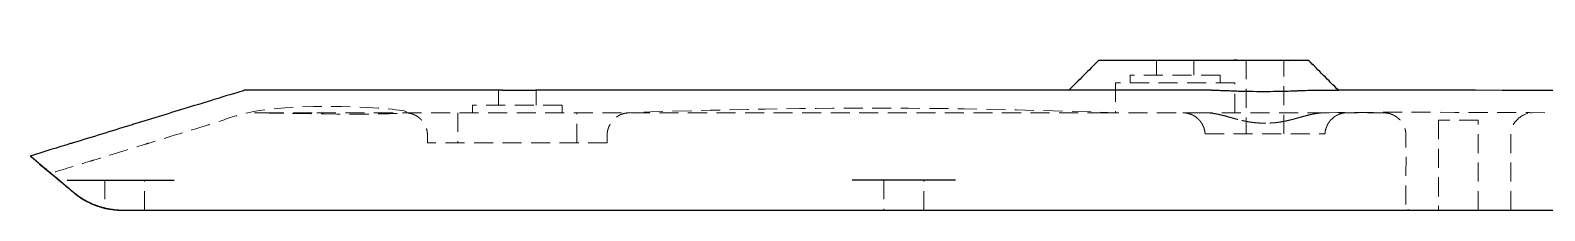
# Model space of a CAD drawing. Header units: millimetres. Extents: x -146 to 23, y 0 to 12.
# Drawn here: x -146.3 to -45.2, y 0 to 12 of the extents above; entities that cross this region are included whole.
import ezdxf

# ---------------------------------------------------------------- set-up
doc = ezdxf.new("R2010")
doc.units = ezdxf.units.MM
doc.linetypes.add('HIDDEN', pattern=[1.905, 1.27, -0.635])

msp = doc.modelspace()

# ---------------------------------------------------------------- linework, layer by layer
at = {"color": 7, "linetype": 'HIDDEN', "lineweight": 18}
for p, q in [((-71.15, 10), (-71.15, 9)), ((-68.65, 9), (-68.65, 10)), ((-65.79, 10), (-64.78, 10)), ((-65.15, 10), (-65.15, 5.1)), ((-63.1, 10), (-62.21, 10)), ((-62.65, 5.1), (-62.65, 10)), ((-65.92, 8.5), (-73.88, 8.5)), ((-73.88, 8.5), (-73.88, 6.5)), ((-66.9, 9), (-72.9, 9)), ((-72.9, 9), (-72.9, 8.5)), ((-66.9, 8.5), (-66.9, 9)), ((-65.92, 6.5), (-65.92, 8.5)), ((-115.05, 8), (-115.05, 7)), ((-112.55, 7), (-112.55, 8)), ((-131.16, 6.5), (-131.23, 6.5)), ((-131.08, 6.5), (-131.16, 6.5)), ((-130.66, 6.5), (-131.08, 6.5)), ((-130.66, 6.5), (-127.42, 6.5)), ((-117.78, 6.5), (-117.78, 4.5)), ((-110.8, 7), (-116.8, 7)), ((-116.8, 7), (-116.8, 6.5)), ((-110.8, 6.5), (-110.8, 7)), ((-109.82, 4.5), (-109.82, 6.5)), ((-59.79, 6.5), (-69.39, 6.5)), ((-67.9, 5.1), (-59.9, 5.1)), ((-67.9, 5.1), (-67.9, 5.1)), ((-49.67, 6), (-52.32, 6)), ((-52.32, 6), (-52.32, 0)), ((-49.67, 0), (-49.67, 6)), ((-107.8, 4.5), (-119.8, 4.5)), ((-146.3, 3.61), (-146.23, 3.55)), ((-146.24, 3.55), (-146.29, 3.6)), ((-146.28, 3.59), (-146.21, 3.53)), ((-145.76, 3.16), (-146.25, 3.56)), ((-146.2, 3.53), (-145.91, 3.28)), ((-146.2, 3.52), (-146.13, 3.46)), ((-146.17, 3.5), (-146.14, 3.47)), ((-146.11, 3.45), (-146.05, 3.4)), ((-146.1, 3.44), (-146.02, 3.38)), ((-145.79, 3.18), (-146.08, 3.42)), ((-145.92, 3.29), (-146.05, 3.4)), ((-145.77, 3.17), (-146.02, 3.37)), ((-145.79, 3.18), (-145.98, 3.34)), ((-145.9, 3.27), (-145.72, 3.12)), ((-145.9, 3.27), (-145.73, 3.13)), ((-145.76, 3.15), (-144.92, 2.45)), ((-145.71, 3.11), (-145.42, 2.87)), ((-145.7, 3.11), (-145.37, 2.83)), ((-145.69, 3.1), (-145.46, 2.91)), ((-145.42, 2.87), (-145.04, 2.55)), ((-145.21, 2.7), (-145.41, 2.86)), ((-145.3, 2.77), (-145.4, 2.85)), ((-145.36, 2.82), (-145.23, 2.71)), ((-145.21, 2.7), (-144.93, 2.46)), ((-144.44, 2.04), (-145.02, 2.53)), ((-144.93, 2.46), (-144.79, 2.34)), ((-144.85, 2.39), (-144.92, 2.45)), ((-144.87, 2.41), (-144.92, 2.45)), ((-144.84, 2.38), (-144.86, 2.4)), ((-144.63, 2.21), (-144.84, 2.38)), ((-144.75, 2.31), (-144.6, 2.18)), ((-144.72, 2.28), (-144.54, 2.13)), ((-144.67, 2.24), (-144.58, 2.17)), ((-144.44, 2.05), (-144.62, 2.2)), ((-144.58, 2.17), (-144.52, 2.12)), ((-144.58, 2.16), (-144.33, 1.95)), ((-144.48, 2.08), (-143.75, 1.47)), ((-144.47, 2.08), (-143.96, 1.65)), ((-144.37, 1.99), (-144.44, 2.04)), ((-144.38, 2), (-144.07, 1.73)), ((-143.93, 1.62), (-144.37, 1.99)), ((-143.84, 1.55), (-144.36, 1.98)), ((-143.72, 1.44), (-144.12, 1.78)), ((-143.92, 1.61), (-143.73, 1.45)), ((-143.9, 1.6), (-143.86, 1.56)), ((-143.74, 1.46), (-143.76, 1.48)), ((-143.72, 1.45), (-143.74, 1.46)), ((-143.64, 1.38), (-143.71, 1.44)), ((-143.58, 1.32), (-143.57, 1.32)), ((-143.5, 1.26), (-143.5, 1.26)), ((-143.44, 1.21), (-143.46, 1.22)), ((-143.37, 1.15), (-143.39, 1.17)), ((-143.39, 1.17), (-143.33, 1.12)), ((-143.36, 1.14), (-143.37, 1.15)), ((-143.23, 1.04), (-143.22, 1.03)), ((-143.22, 1.03), (-143.18, 1)), ((-138.68, 0), (-138.68, 2)), ((-89.33, 2), (-89.33, 0)), ((-86.68, 0), (-86.68, 2)), ((-143.19, 1), (-143.19, 1.01)), ((-142.77, 0.72), (-142.78, 0.73)), ((-142.45, 0.54), (-142.46, 0.55)), ((-142.29, 0.47), (-142.41, 0.52)), ((-142.33, 0.49), (-142.41, 0.52)), ((-142.13, 0.4), (-142.2, 0.43)), ((-141.95, 0.32), (-142.03, 0.36)), ((-141.85, 0.29), (-142, 0.34)), ((-141.69, 0.23), (-141.7, 0.24)), ((-141.33, 0.13), (-141.56, 0.19)), ((-141.08, 0.08), (-141.32, 0.13)), ((-141.32, 0.13), (-141.32, 0.13)), ((-140.96, 0.06), (-141.08, 0.08)), ((-140.97, 0.06), (-140.96, 0.06)), ((-140.81, 0.04), (-140.95, 0.06)), ((-140.8, 0.04), (-140.92, 0.06)), ((-140.66, 0.02), (-140.8, 0.04)), ((-140.69, 0.03), (-140.79, 0.04)), ((-140.36, 0), (-140.5, 0.01)), ((-140.23, 0), (-140.39, 0)), ((-140.29, 0), (-140.35, 0)), ((-140.35, 0), (-140.21, 0)), ((-140.2, 0), (-140.24, 0)), ((-140.18, 0), (-140.2, 0)), ((-136.62, 0), (-136.62, 0)), ((-92.07, 0), (-92.03, 0)), ((-92.02, 0), (-91.99, 0)), ((-91.87, 0), (-91.9, 0)), ((-91.84, 0), (-91.82, 0)), ((-91.82, 0), (-88.59, 0)), ((-88, 0), (-88.14, 0)), ((-87.38, 0), (-87.63, 0)), ((-87.26, 0), (-87.34, 0)), ((-83.99, 0), (-87.19, 0)), ((-52.53, 0), (-52.53, 0)), ((-52.47, 0), (-52.47, 0)), ((-51.85, 0), (-51.85, 0)), ((-137.76, 0), (-137.94, 0)), ((-53.55, 0), (-53.4, 0)), ((-52.29, 0), (-52.22, 0)), ((-51.76, 0), (-51.74, 0))]:
    msp.add_line(p, q, dxfattribs=at)
at = {"color": 7, "linetype": 'Continuous', "lineweight": 25}
for p, q in [((-65.78, 10), (-65.98, 10)), ((-65.78, 10), (-61, 10)), ((-114.76, 8), (-132, 8)), ((-114.76, 8), (-112.59, 8)), ((-67.48, 8), (-112.59, 8)), ((-145.7, 3.1), (-144.76, 2.32)), ((-143.85, 2), (-136.71, 2)), ((-143.26, 1.06), (-143.22, 1.03)), ((-143.23, 1.04), (-143.23, 1.04)), ((-84.55, 2), (-91.45, 2)), ((-143.06, 0.92), (-143.01, 0.87)), ((-142.88, 0.79), (-142.81, 0.75)), ((-142.84, 0.77), (-142.86, 0.78)), ((-142.75, 0.71), (-142.75, 0.71)), ((-142.65, 0.65), (-142.61, 0.63)), ((-142.42, 0.53), (-142.41, 0.53)), ((-142.18, 0.42), (-142.1, 0.38)), ((-142.03, 0.36), (-142, 0.35)), ((-141.91, 0.31), (-142, 0.35)), ((-141.81, 0.27), (-141.77, 0.26)), ((-141.63, 0.22), (-141.63, 0.21)), ((-141.51, 0.18), (-141.5, 0.18)), ((-141.49, 0.18), (-141.43, 0.16)), ((-141.38, 0.15), (-141.49, 0.17)), ((-141.07, 0.08), (-141.08, 0.08)), ((-141.08, 0.08), (-141.08, 0.08)), ((-140.68, 0.03), (-140.66, 0.02)), ((-140.66, 0.02), (-140.65, 0.02)), ((-140.66, 0.02), (-140.66, 0.02)), ((-49.25, 0), (-49.25, 0)), ((-47.62, 0), (-47.62, 0)), ((-54.5, 0), (-54.5, 0)), ((-54.29, 0), (-54.38, 0)), ((-47.5, 0), (-47.51, 0))]:
    msp.add_line(p, q, dxfattribs=at)
at = {"color": 7, "linetype": 'Continuous', "lineweight": 25, "flags": 128}
for points in [[(-75, 10), (-74.98, 10), (-74.92, 10), (-74.81, 10), (-74.67, 10), (-74.49, 10), (-74.26, 10), (-74, 10), (-73.71, 10), (-73.39, 10), (-66.19, 10), (-66.09, 10), (-65.98, 10), (-65.98, 10), (-65.78, 10)], [(-62.22, 10), (-62.15, 10), (-62.22, 9.99), (-62.23, 9.99), (-62.33, 9.99), (-62.22, 10)], [(-67.48, 8), (-67.31, 8), (-67.24, 8), (-67.13, 8), (-67.12, 8), (-66.95, 8), (-66.86, 7.99), (-66.58, 7.99), (-66.38, 7.98), (-66.35, 7.98), (-66.29, 7.98), (-66.18, 7.97), (-65.99, 7.96), (-65.77, 7.96), (-65.67, 7.95), (-65.35, 7.94), (-65.34, 7.94), (-65.02, 7.93), (-64.9, 7.93), (-64.69, 7.93), (-64.45, 7.92), (-64.36, 7.92), (-64.02, 7.92), (-64, 7.92), (-63.68, 7.92), (-63.55, 7.92), (-63.34, 7.93), (-63.11, 7.93), (-63.01, 7.93), (-62.68, 7.94), (-62.67, 7.94), (-62.36, 7.95), (-62.23, 7.96), (-62.05, 7.96), (-61.82, 7.97), (-61.75, 7.97), (-61.65, 7.98), (-61.62, 7.98), (-61.47, 7.98), (-61.43, 7.99), (-61.19, 7.99), (-61.05, 8), (-60.94, 8), (-60.87, 8), (-60.76, 8), (-60.69, 8), (-60.54, 8), (-60.24, 8), (-59.98, 8), (-59.74, 8), (-59.53, 8), (-59.36, 8), (-59.22, 8), (-59.11, 8), (-59.04, 8), (-59, 8), (-59, 8)], [(-146.3, 3.61), (-146.3, 3.61), (-146.3, 3.61), (-146.29, 3.6), (-146.28, 3.59), (-146.26, 3.57), (-146.25, 3.57), (-146.24, 3.56), (-146.2, 3.52), (-146.2, 3.52), (-146.14, 3.48), (-146.12, 3.46), (-146.08, 3.42), (-146.05, 3.4), (-146.02, 3.38), (-145.97, 3.33), (-145.97, 3.33), (-145.9, 3.27), (-145.88, 3.26), (-145.83, 3.22), (-145.78, 3.17), (-145.76, 3.16), (-145.71, 3.12), (-145.68, 3.09), (-145.6, 3.02), (-145.6, 3.02), (-145.51, 2.95), (-145.47, 2.91), (-145.42, 2.87), (-145.42, 2.87), (-145.39, 2.84), (-145.37, 2.82), (-145.35, 2.81), (-145.31, 2.77), (-145.29, 2.76), (-145.27, 2.75), (-145.22, 2.7), (-145.17, 2.66), (-145.14, 2.63), (-145.05, 2.56), (-145.04, 2.55), (-144.94, 2.46), (-144.92, 2.45), (-144.82, 2.37), (-144.76, 2.32), (-144.7, 2.26), (-144.59, 2.17), (-144.56, 2.15), (-144.5, 2.09), (-144.44, 2.05), (-144.4, 2.01), (-144.3, 1.93), (-144.28, 1.92), (-144.19, 1.84), (-144.12, 1.78), (-144.09, 1.75), (-143.98, 1.66), (-143.95, 1.64), (-143.86, 1.56), (-143.77, 1.49), (-143.74, 1.46), (-143.59, 1.33), (-143.5, 1.26), (-143.39, 1.17), (-143.36, 1.14), (-143.24, 1.04), (-143.19, 1.01), (-143.09, 0.93), (-143.01, 0.88), (-142.96, 0.84), (-142.94, 0.83), (-142.77, 0.72), (-142.76, 0.72), (-142.63, 0.64), (-142.61, 0.63), (-142.57, 0.61), (-142.42, 0.53), (-142.36, 0.5), (-142.23, 0.44), (-142.15, 0.4), (-142.07, 0.37), (-141.93, 0.31), (-141.79, 0.27), (-141.71, 0.24), (-141.69, 0.23), (-141.46, 0.17), (-141.33, 0.14), (-141.28, 0.12), (-141.21, 0.11), (-140.96, 0.06), (-140.95, 0.06), (-140.82, 0.04), (-140.7, 0.03), (-140.66, 0.02), (-140.57, 0.02), (-140.44, 0.01), (-140.18, 0), (-139.82, 0), (-139.23, 0), (-139.2, 0), (-137.69, 0), (-137.52, 0), (-136.2, 0), (-135.94, 0), (-135.77, 0), (-134.75, 0), (-133.94, 0), (-133.32, 0), (-132, 0), (-52.5, 0), (0, 0)], [(-143.44, 1.21), (-143.42, 1.19), (-143.4, 1.17), (-143.39, 1.17)], [(-143.33, 1.12), (-143.33, 1.11), (-143.3, 1.09)], [(-143.26, 1.06), (-143.25, 1.06), (-143.23, 1.04)], [(-143.22, 1.03), (-143.23, 1.03), (-143.23, 1.04)], [(-143.18, 1), (-143.17, 0.99), (-143.15, 0.98)], [(-143.05, 0.9), (-143.05, 0.9), (-143.05, 0.91)], [(-143.01, 0.87), (-143, 0.87), (-143, 0.87)], [(-142.93, 0.83), (-142.9, 0.81), (-142.88, 0.79)], [(-142.46, 0.55), (-142.46, 0.55), (-142.47, 0.55)], [(-142.41, 0.52), (-142.42, 0.53), (-142.45, 0.54)], [(-142.27, 0.46), (-142.28, 0.46), (-142.29, 0.47)], [(-142.27, 0.46), (-142.26, 0.45), (-142.18, 0.42)], [(-142.08, 0.37), (-142.1, 0.38), (-142.13, 0.4)], [(-141.81, 0.27), (-141.82, 0.28), (-141.85, 0.29)], [(-141.52, 0.18), (-141.64, 0.22), (-141.69, 0.23)], [(-141.56, 0.19), (-141.58, 0.2), (-141.63, 0.21)], [(-141.43, 0.16), (-141.37, 0.14), (-141.33, 0.13)], [(-140.95, 0.06), (-140.95, 0.06), (-140.96, 0.06)], [(-140.92, 0.06), (-140.93, 0.06), (-140.93, 0.06)], [(-140.79, 0.04), (-140.8, 0.04), (-140.81, 0.04)], [(-140.21, 0), (-140.2, 0), (-140.18, 0)]]:
    msp.add_lwpolyline(points, dxfattribs=at)
at = {"color": 7, "linetype": 'HIDDEN', "lineweight": 18, "flags": 128}
for points in [[(-65.79, 10), (-65.98, 10), (-65.98, 10)], [(-65.78, 10), (-65.67, 9.99), (-65.77, 9.99), (-65.78, 9.99), (-65.85, 10), (-65.78, 10)], [(-62.21, 10), (-62.02, 10), (-62.02, 10)], [(-69.27, 6.49), (-69.19, 6.48), (-69.14, 6.48), (-69.14, 6.48)], [(-59.01, 6.37), (-58.92, 6.41), (-58.9, 6.42), (-58.8, 6.45), (-58.78, 6.45), (-58.67, 6.48), (-58.66, 6.48), (-58.55, 6.49), (-58.53, 6.49), (-58.41, 6.5), (-58.41, 6.5), (-58.41, 6.5)], [(-47.5, 0), (-47.5, 2.97), (-47.5, 5), (-47.5, 5), (-47.49, 5.13), (-47.48, 5.25), (-47.48, 5.26), (-47.47, 5.28), (-47.45, 5.39), (-47.41, 5.51), (-47.37, 5.61), (-47.36, 5.63), (-47.3, 5.75), (-47.23, 5.86), (-47.23, 5.86), (-47.15, 5.96), (-47.08, 6.03), (-47.06, 6.06), (-46.96, 6.15), (-46.9, 6.19), (-46.86, 6.23), (-46.75, 6.3), (-46.7, 6.32), (-46.63, 6.36), (-46.53, 6.4), (-46.51, 6.41), (-46.39, 6.45), (-46.26, 6.48), (-46.13, 6.49), (-46.13, 6.49), (-46.05, 6.5), (-46, 6.5), (-46, 6.5), (-46, 6.5)], [(-146.29, 3.6), (-146.3, 3.6), (-146.3, 3.61)], [(-146.28, 3.59), (-146.28, 3.59), (-146.29, 3.6)], [(-144.92, 2.45), (-144.84, 2.38), (-144.9, 2.43), (-144.9, 2.43)], [(-144.35, 1.98), (-144.35, 1.98), (-144.35, 1.97)], [(-143.68, 1.41), (-143.72, 1.44), (-143.72, 1.44)], [(-143.42, 1.19), (-143.5, 1.26), (-143.61, 1.35), (-143.62, 1.36)], [(-143.5, 1.26), (-143.53, 1.28), (-143.56, 1.31), (-143.56, 1.31)], [(-143.23, 1.04), (-143.24, 1.04), (-143.39, 1.17)], [(-143.3, 1.09), (-143.27, 1.07), (-143.26, 1.06)], [(-142.82, 0.75), (-142.85, 0.77), (-142.86, 0.78), (-142.87, 0.79), (-142.94, 0.84), (-142.95, 0.84), (-142.94, 0.83), (-142.97, 0.86), (-143, 0.87), (-143, 0.87), (-143.02, 0.88), (-143.08, 0.93), (-143.09, 0.93), (-143.12, 0.96), (-143.16, 0.98), (-143.23, 1.04), (-143.23, 1.04), (-143.23, 1.04)], [(-143.05, 0.91), (-143.09, 0.93), (-143.22, 1.03)], [(-137.17, 2), (-137.1, 2.01), (-137.18, 2)], [(-143.15, 0.98), (-143.12, 0.96), (-143.1, 0.94)], [(-142.86, 0.78), (-142.94, 0.83), (-143.05, 0.9)], [(-143, 0.87), (-142.98, 0.86), (-142.97, 0.85), (-142.93, 0.83)], [(-142.77, 0.73), (-142.76, 0.72), (-142.75, 0.71)], [(-142.08, 0.37), (-142.09, 0.38), (-142.16, 0.41), (-142.17, 0.42), (-142.17, 0.42), (-142.23, 0.44), (-142.24, 0.44), (-142.25, 0.45), (-142.39, 0.52), (-142.42, 0.53), (-142.44, 0.54), (-142.46, 0.55), (-142.53, 0.59), (-142.54, 0.59), (-142.51, 0.58), (-142.52, 0.59), (-142.65, 0.65), (-142.65, 0.65)], [(-142.53, 0.59), (-142.6, 0.63), (-142.61, 0.63)], [(-142.43, 0.54), (-142.42, 0.53), (-142.42, 0.53)], [(-142.41, 0.53), (-142.27, 0.46), (-142.27, 0.46)], [(-142.08, 0.37), (-142.23, 0.44), (-142.27, 0.46)], [(-142, 0.35), (-142.07, 0.37), (-142.08, 0.37)], [(-141.63, 0.21), (-141.71, 0.24), (-141.8, 0.27), (-141.81, 0.27)], [(-141.71, 0.24), (-141.64, 0.22), (-141.51, 0.18)], [(-141.49, 0.17), (-141.5, 0.18), (-141.52, 0.18)], [(-141.08, 0.08), (-141.28, 0.12), (-141.31, 0.13)], [(-140.93, 0.06), (-140.95, 0.06), (-141.07, 0.08)], [(-140.66, 0.02), (-140.7, 0.03), (-140.76, 0.04), (-140.93, 0.06), (-140.93, 0.06), (-140.93, 0.06)], [(-140.39, 0), (-140.57, 0.02), (-140.66, 0.02), (-140.66, 0.02)], [(-140.57, 0.02), (-140.5, 0.01), (-140.36, 0)], [(-140.18, 0), (-140.23, 0), (-140.29, 0)]]:
    msp.add_lwpolyline(points, dxfattribs=at)
at = {"color": 7, "linetype": 'HIDDEN', "lineweight": 18}
for centre, radius, start, end in [((-67.5, -20.13), 28.13, 87.7143, 89.6158), ((-64, 51.48), 43.56, 267.8167, 272.1833), ((-60.43, -23.95), 31.95, 90.4728, 92.3488), ((-58.4, 5), 1.5, 90.0795, 176.1303), ((-99.2, 64.89), 77.56, 235.6023, 235.6489), ((-139.69, 5.84), 5.97, 238.1808, 242.3346), ((-139.95, 5.4), 5.47, 239.1773, 242.5927), ((-140.13, 5.16), 5.17, 253.1173, 256.6853)]:
    msp.add_arc(centre, radius, start, end, dxfattribs=at)
at = {"color": 7, "linetype": 'Continuous', "lineweight": 25}
for centre, radius, start, end in [((-140.77, 4.25), 4.04, 230.2751, 233.2203), ((-140.69, 4.29), 4.12, 232.8197, 235.6667), ((-142.36, 1.94), 1.24, 233.4327, 235.5517), ((-139.79, 5.62), 5.73, 236.4626, 238.5725), ((-141.73, 2.44), 2.01, 237.5538, 238.7635), ((-141.2, 3.27), 2.99, 238.3524, 241.885), ((-141.39, 2.64), 2.34, 241.1257, 244.3981), ((-141.73, 2.02), 1.64, 243.2475, 244.5662), ((-141.17, 2.86), 2.64, 243.8983, 247.0103), ((-141.68, 1.27), 0.984, 246.1128, 251.062), ((-140.77, 3.26), 3.16, 248.9168, 253.0486), ((-140.97, 1.68), 1.59, 255.0491, 257.4393), ((-140.21, 4.86), 4.85, 256.7512, 258.108), ((-140.25, 4.64), 4.63, 258.0113, 261.098), ((-140.25, 4.43), 4.42, 260.8673, 264.1391), ((-140.21, 4.67), 4.67, 263.8951, 267.0607), ((-140.26, 3.83), 3.83, 265.4499, 266.3596), ((-140.18, 4.9), 4.9, 266.9532, 270.0201)]:
    msp.add_arc(centre, radius, start, end, dxfattribs=at)
for points, knots in [([(-14.25, 12), (-15.84, 12), (-17.54, 12), (-17.5, 12), (-17.58, 12), (-17.6, 11.99), (-17.66, 11.99), (-17.7, 11.98), (-17.75, 11.97), (-17.79, 11.95), (-17.84, 11.94), (-17.87, 11.92), (-17.92, 11.91), (-17.95, 11.89), (-17.99, 11.87), (-18.03, 11.84), (-18.07, 11.82), (-18.1, 11.79), (-18.14, 11.77), (-18.17, 11.74), (-18.2, 11.71), (-18.23, 11.68), (-18.26, 11.64), (-18.29, 11.61), (-18.32, 11.58), (-18.34, 11.54), (-18.36, 11.5), (-18.38, 11.46), (-18.4, 11.42), (-18.42, 11.38), (-18.44, 11.34), (-18.45, 11.3), (-18.46, 11.26), (-18.47, 11.22), (-18.48, 11.17), (-18.49, 11.13), (-18.49, 11.07), (-18.49, 11.03), (-18.52, 10.35), (-18.51, 9.69), (-18.5, 8.99), (-18.5, 8.94), (-18.5, 8.88), (-18.51, 8.83), (-18.53, 8.77), (-18.54, 8.72), (-18.56, 8.66), (-18.59, 8.58), (-18.63, 8.5), (-18.67, 8.43), (-18.71, 8.39), (-18.75, 8.34), (-18.79, 8.29), (-18.86, 8.23), (-18.93, 8.18), (-18.98, 8.14), (-19.03, 8.12), (-19.08, 8.09), (-19.15, 8.06), (-19.2, 8.05), (-19.26, 8.03), (-19.31, 8.02), (-19.37, 8.01), (-19.42, 8), (-19.5, 8), (-19.68, 7.98), (-39.34, 7.99), (-59, 8)], [0, 0, 0, 0, 0.0650497, 0.0697229, 0.0745875, 0.077232, 0.0800608, 0.0817481, 0.0836048, 0.0849212, 0.0863891, 0.0875238, 0.0887922, 0.0898264, 0.0909777, 0.0919518, 0.0930279, 0.0939643, 0.0949891, 0.0959009, 0.0968892, 0.0977846, 0.0987458, 0.0996302, 0.1005707, 0.1014479, 0.1023721, 0.1032447, 0.1041562, 0.1050261, 0.1059272, 0.106796, 0.1076887, 0.1085578, 0.1094437, 0.110314, 0.1111944, 0.1129075, 0.1130018, 0.1518873, 0.1530866, 0.1548526, 0.1548531, 0.1566016, 0.1580393, 0.15835, 0.1600985, 0.1618469, 0.1635953, 0.1653438, 0.1665712, 0.1670923, 0.1688407, 0.1705891, 0.1723376, 0.174086, 0.1744141, 0.1758345, 0.1775829, 0.1787162, 0.1793314, 0.1810798, 0.1818649, 0.1828283, 0.1845767, 0.184577, 1, 1, 1, 1]), ([(-75, 10), (-75, 10), (-75.66, 9.33), (-76.33, 8.67), (-77, 8)], [0, 0, 0, 0, 0.000007, 1, 1, 1, 1]), ([(-59, 8), (-59.33, 8.33), (-60, 9), (-60.66, 9.66), (-61, 10)], [0, 0, 0, 0, 0.497489, 1, 1, 1, 1]), ([(-132, 8), (-132.05, 7.98), (-132.43, 7.87), (-134.09, 7.36), (-136.31, 6.68), (-138.28, 6.07), (-140.77, 5.31), (-142.23, 4.86), (-143.51, 4.47), (-143.57, 4.45), (-144.43, 4.19), (-145.38, 3.9), (-146.3, 3.61)], [0, 0, 0, 0, 0.020147, 0.150011, 0.270587, 0.516211, 0.539197, 0.801437, 0.807369, 0.810229, 0.813269, 1, 1, 1, 1]), ([(-141.52, 0.18), (-141.51, 0.18), (-141.5, 0.18), (-141.49, 0.18), (-141.49, 0.17)], [0, 0, 0, 0, 0.492392, 1, 1, 1, 1]), ([(-140.93, 0.06), (-140.93, 0.06), (-140.92, 0.06), (-140.92, 0.05), (-140.92, 0.05)], [0, 0, 0, 0, 0.212964, 1, 1, 1, 1])]:
    msp.add_open_spline(points, degree=3, knots=knots, dxfattribs=at)
at = {"color": 7, "linetype": 'HIDDEN', "lineweight": 18}
for points, knots in [([(-131.35, 6.5), (-130.85, 6.5), (-129.92, 6.5), (-133.27, 6.52), (-112.81, 6.12), (-129.72, 7.48), (-133.62, 5.92), (-135.85, 5.26), (-137.39, 4.78), (-139.67, 4.08), (-140.94, 3.69), (-142.11, 3.33), (-142.19, 3.3), (-143.13, 3.02), (-144.05, 2.73), (-144.93, 2.46)], [0, 0, 0, 0, 0.061701, 0.115516, 0.368813, 0.641333, 0.702831, 0.732659, 0.821228, 0.828033, 0.921763, 0.923319, 0.924216, 0.928193, 1, 1, 1, 1]), ([(-131.23, 6.5), (-131.27, 6.5), (-131.32, 6.5), (-131.24, 6.5), (-131.23, 6.5)], [0, 0, 0, 0, 0.8768976, 1, 1, 1, 1]), ([(-74.47, 6.5), (-91.85, 6.5), (-109.28, 6.5), (-126.83, 6.5), (-126.98, 6.5), (-127.12, 6.5), (-127.24, 6.5), (-127.35, 6.5), (-127.44, 6.5), (-127.51, 6.5), (-127.57, 6.5), (-127.61, 6.5), (-127.63, 6.5), (-127.63, 6.5), (-127.63, 6.5)], [0, 0, 0, 0, 0.974875, 0.978083, 0.980917, 0.98342, 0.985638, 0.987627, 0.98946, 0.991229, 0.993048, 0.995039, 0.997319, 1, 1, 1, 1]), ([(-121.3, 6.5), (-121.28, 6.5), (-121.24, 6.5), (-121.15, 6.49), (-121.06, 6.48), (-120.98, 6.46), (-120.93, 6.45), (-120.89, 6.44), (-120.82, 6.42), (-120.74, 6.39), (-120.66, 6.36), (-120.59, 6.32), (-120.51, 6.28), (-120.45, 6.24), (-120.38, 6.19), (-120.31, 6.13), (-120.25, 6.07), (-120.19, 6.01), (-120.13, 5.95), (-120.07, 5.87), (-120.03, 5.79), (-119.99, 5.73), (-119.97, 5.69), (-119.93, 5.61), (-119.89, 5.51), (-119.85, 5.41), (-119.84, 5.33), (-119.82, 5.27), (-119.82, 5.21), (-119.8, 5.13), (-119.8, 5.05), (-119.79, 4.84), (-119.8, 4.67), (-119.8, 4.5)], [0, 0, 0, 0, 0.020557, 0.045825, 0.091655, 0.110397, 0.13748, 0.137483, 0.183309, 0.188372, 0.229138, 0.27171, 0.274968, 0.320791, 0.349548, 0.366621, 0.412448, 0.439966, 0.458274, 0.504101, 0.540358, 0.549931, 0.579839, 0.595758, 0.641586, 0.687413, 0.707907, 0.733241, 0.744794, 0.779067, 0.81441, 0.824896, 1, 1, 1, 1]), ([(-107.8, 4.5), (-107.8, 4.67), (-107.8, 4.88), (-107.8, 5.1), (-107.79, 5.19), (-107.78, 5.28), (-107.76, 5.37), (-107.73, 5.45), (-107.7, 5.54), (-107.67, 5.62), (-107.63, 5.69), (-107.59, 5.77), (-107.53, 5.86), (-107.48, 5.93), (-107.42, 6), (-107.38, 6.05), (-107.31, 6.11), (-107.25, 6.17), (-107.19, 6.21), (-107.12, 6.25), (-107.05, 6.3), (-106.95, 6.36), (-106.86, 6.39), (-106.79, 6.42), (-106.71, 6.44), (-106.67, 6.45), (-106.62, 6.46), (-106.54, 6.48), (-106.44, 6.49), (-106.42, 6.5), (-91.27, 7.03), (-82.56, 6.77), (-73.88, 6.5)], [0, 0, 0, 0, 0.014174, 0.017884, 0.019351, 0.021593, 0.025303, 0.027541, 0.029012, 0.032722, 0.034765, 0.036432, 0.040141, 0.043662, 0.043851, 0.047561, 0.049696, 0.05127, 0.05498, 0.055228, 0.058689, 0.062399, 0.065064, 0.066109, 0.069818, 0.069819, 0.072011, 0.073528, 0.077238, 0.077238, 0.080948, 1, 1, 1, 1]), ([(-45.23, 6.5), (-50.65, 6.53), (-56.1, 6.55), (-59.85, 6.5), (-59.9, 6.5), (-59.97, 6.49), (-60.04, 6.5), (-60.07, 6.49), (-60.1, 6.49), (-60.14, 6.49), (-60.19, 6.49), (-60.27, 6.48), (-60.35, 6.47), (-60.49, 6.45), (-60.57, 6.44), (-60.7, 6.41), (-60.8, 6.39), (-60.92, 6.36), (-61.05, 6.33), (-61.15, 6.3), (-61.24, 6.28), (-61.32, 6.26), (-61.42, 6.23), (-61.54, 6.2), (-61.64, 6.17), (-61.75, 6.14), (-61.85, 6.11), (-61.95, 6.09), (-62.03, 6.06), (-62.13, 6.04), (-62.24, 6.01), (-62.36, 5.99), (-62.44, 5.96), (-62.52, 5.95), (-62.6, 5.93), (-62.7, 5.91), (-62.79, 5.89), (-62.9, 5.88), (-63.02, 5.86), (-63.13, 5.85), (-63.26, 5.83), (-63.34, 5.83), (-63.41, 5.82), (-63.49, 5.82), (-63.57, 5.81), (-63.71, 5.8), (-63.79, 5.8), (-63.93, 5.8), (-64, 5.8), (-64.08, 5.8), (-64.11, 5.8), (-64.2, 5.81), (-64.27, 5.81), (-64.35, 5.82), (-64.41, 5.82), (-64.48, 5.83), (-64.58, 5.84), (-64.65, 5.84), (-64.76, 5.86), (-64.84, 5.87), (-64.93, 5.88), (-65.02, 5.9), (-65.1, 5.91), (-65.2, 5.93), (-65.26, 5.95), (-65.31, 5.96), (-65.36, 5.97), (-65.43, 5.98), (-65.52, 6), (-65.6, 6.02), (-65.68, 6.04), (-65.76, 6.06), (-65.82, 6.08), (-65.87, 6.09), (-65.92, 6.11), (-65.98, 6.12), (-66.07, 6.15), (-66.15, 6.16), (-66.21, 6.19), (-66.26, 6.2), (-66.3, 6.21), (-66.36, 6.22), (-66.44, 6.25), (-66.51, 6.27), (-66.57, 6.29), (-66.62, 6.3), (-66.67, 6.31), (-66.73, 6.32), (-66.81, 6.35), (-66.86, 6.36), (-66.9, 6.37), (-66.94, 6.37), (-67, 6.39), (-67.06, 6.4), (-67.12, 6.42), (-67.16, 6.42), (-67.21, 6.43), (-67.27, 6.44), (-67.34, 6.45), (-67.37, 6.46), (-67.41, 6.46), (-67.47, 6.46), (-67.54, 6.48), (-67.58, 6.48), (-67.61, 6.49), (-67.68, 6.48), (-67.73, 6.5), (-67.78, 6.5), (-67.81, 6.5), (-68, 6.5), (-68.23, 6.5), (-68.78, 6.5), (-70.84, 6.5), (-72.83, 6.5), (-74.47, 6.5)], [0, 0, 0, 0, 0.483314, 0.486424, 0.487826, 0.49121, 0.494369, 0.494941, 0.49595, 0.497795, 0.499632, 0.500891, 0.508192, 0.509258, 0.516554, 0.518009, 0.524692, 0.527915, 0.532623, 0.539211, 0.540363, 0.542446, 0.548658, 0.55247, 0.556433, 0.560301, 0.563935, 0.568098, 0.571209, 0.573227, 0.578302, 0.584215, 0.585267, 0.587443, 0.592155, 0.593616, 0.597771, 0.601709, 0.60487, 0.610704, 0.611933, 0.618581, 0.618995, 0.619061, 0.626075, 0.626831, 0.633179, 0.634184, 0.640302, 0.640577, 0.642477, 0.643194, 0.649294, 0.649512, 0.65127, 0.655501, 0.656049, 0.661244, 0.662759, 0.666813, 0.669451, 0.672252, 0.676158, 0.677594, 0.682649, 0.682859, 0.682922, 0.688011, 0.689789, 0.693089, 0.696618, 0.698094, 0.701966, 0.703005, 0.703422, 0.707849, 0.710348, 0.712686, 0.71743, 0.717499, 0.717635, 0.722245, 0.724698, 0.726976, 0.730818, 0.73166, 0.732181, 0.736334, 0.7399, 0.740787, 0.742242, 0.744575, 0.746049, 0.748677, 0.752047, 0.752942, 0.753663, 0.757093, 0.760846, 0.761166, 0.761467, 0.765151, 0.768678, 0.769052, 0.769476, 0.773086, 0.776561, 0.777036, 0.777656, 0.782122, 0.794758, 0.801104, 0.836617, 1, 1, 1, 1]), ([(-69.39, 6.5), (-69.39, 6.5), (-69.4, 6.5), (-69.26, 6.5), (-69.26, 6.49), (-69.15, 6.48), (-69.12, 6.47), (-69.04, 6.46), (-68.99, 6.44), (-68.92, 6.42), (-68.86, 6.4), (-68.8, 6.38), (-68.75, 6.35), (-68.69, 6.33), (-68.63, 6.29), (-68.58, 6.26), (-68.53, 6.22), (-68.48, 6.19), (-68.43, 6.14), (-68.39, 6.11), (-68.34, 6.06), (-68.3, 6.03), (-68.25, 5.97), (-68.21, 5.93), (-68.17, 5.87), (-68.14, 5.83), (-68.11, 5.76), (-68.08, 5.72), (-68.05, 5.65), (-68.02, 5.61), (-68, 5.54), (-67.98, 5.49), (-67.96, 5.42), (-67.94, 5.37), (-67.93, 5.3), (-67.91, 5.25), (-67.91, 5.17), (-67.9, 5.13), (-67.9, 5.1)], [0, 0, 0, 0, 0.026173, 0.083077, 0.101756, 0.151041, 0.164748, 0.210173, 0.222162, 0.266002, 0.277291, 0.320281, 0.331265, 0.373724, 0.384576, 0.42667, 0.43747, 0.4793, 0.490098, 0.53172, 0.542534, 0.583991, 0.594836, 0.636159, 0.647042, 0.688249, 0.699173, 0.740281, 0.751256, 0.792273, 0.803301, 0.844232, 0.85531, 0.896169, 0.907304, 0.94809, 0.95931, 1, 1, 1, 1]), ([(-69.39, 6.5), (-69.38, 6.5), (-69.35, 6.5), (-69.25, 6.49), (-69.27, 6.49), (-69.27, 6.49)], [0, 0, 0, 0, 0.499445, 0.999947, 1, 1, 1, 1]), ([(-69.14, 6.48), (-69.11, 6.47), (-69.06, 6.46), (-69.02, 6.45), (-68.94, 6.43), (-68.89, 6.41), (-68.83, 6.39), (-68.79, 6.37), (-68.79, 6.37)], [0, 0, 0, 0, 0.232237, 0.352393, 0.58316, 0.681198, 0.912511, 1, 1, 1, 1]), ([(-68.7, 6.33), (-68.69, 6.32), (-68.66, 6.31), (-68.61, 6.28), (-68.55, 6.24), (-68.5, 6.21), (-68.47, 6.18), (-68.46, 6.18)], [0, 0, 0, 0, 0.116333, 0.448631, 0.559593, 0.892916, 1, 1, 1, 1]), ([(-68.46, 6.18), (-68.44, 6.16), (-68.41, 6.13), (-68.38, 6.1), (-68.37, 6.1)], [0, 0, 0, 0, 0.761659, 1, 1, 1, 1]), ([(-68.37, 6.1), (-68.35, 6.07), (-68.32, 6.04), (-68.27, 5.99), (-68.23, 5.95), (-68.19, 5.89), (-68.16, 5.85), (-68.12, 5.79), (-68.09, 5.74), (-68.06, 5.68), (-68.04, 5.63), (-68.02, 5.59), (-68.01, 5.59)], [0, 0, 0, 0, 0.153574, 0.200617, 0.354552, 0.400867, 0.555093, 0.600821, 0.755319, 0.800548, 0.955308, 1, 1, 1, 1]), ([(-67.18, 6.43), (-67.24, 6.44), (-67.31, 6.45), (-67.45, 6.47), (-67.53, 6.48), (-67.61, 6.49), (-67.66, 6.49), (-67.7, 6.49), (-67.73, 6.49), (-67.76, 6.5), (-67.83, 6.49), (-67.9, 6.5), (-67.95, 6.5), (-67.98, 6.5), (-68.01, 6.5)], [0, 0, 0, 0, 0.214423, 0.246719, 0.467816, 0.505946, 0.561572, 0.617459, 0.64801, 0.665334, 0.761014, 0.863476, 0.905882, 1, 1, 1, 1]), ([(-66.6, 6.29), (-66.6, 6.29), (-66.66, 6.31), (-66.75, 6.33), (-66.88, 6.36), (-67, 6.39), (-67.1, 6.41), (-67.17, 6.42), (-67.18, 6.43), (-67.18, 6.43)], [0, 0, 0, 0, 0.000615, 0.289625, 0.496089, 0.637523, 0.930685, 0.994491, 1, 1, 1, 1]), ([(-65.84, 6.09), (-65.88, 6.09), (-65.95, 6.11), (-66.05, 6.14), (-66.16, 6.17), (-66.26, 6.2), (-66.38, 6.23), (-66.48, 6.26), (-66.56, 6.28), (-66.59, 6.29), (-66.6, 6.29)], [0, 0, 0, 0, 0.141406, 0.267706, 0.402135, 0.539908, 0.672352, 0.888291, 0.96066, 1, 1, 1, 1]), ([(-61.96, 6.08), (-61.99, 6.07), (-62.04, 6.06), (-62.12, 6.04), (-62.2, 6.02), (-62.28, 6), (-62.37, 5.98), (-62.44, 5.97), (-62.49, 5.96), (-62.54, 5.95), (-62.6, 5.93), (-62.7, 5.91), (-62.78, 5.9), (-62.87, 5.88), (-62.96, 5.87), (-63.04, 5.86), (-63.15, 5.84), (-63.22, 5.84), (-63.32, 5.83), (-63.39, 5.82), (-63.45, 5.82), (-63.53, 5.81), (-63.6, 5.81), (-63.69, 5.8), (-63.72, 5.8), (-63.8, 5.8), (-63.87, 5.8), (-64.01, 5.8), (-64.09, 5.8), (-64.23, 5.81), (-64.31, 5.82), (-64.39, 5.82), (-64.46, 5.83), (-64.54, 5.83), (-64.67, 5.85), (-64.78, 5.86), (-64.9, 5.88), (-65.01, 5.89), (-65.1, 5.91), (-65.2, 5.93), (-65.28, 5.95), (-65.36, 5.96), (-65.44, 5.99), (-65.56, 6.01), (-65.67, 6.04), (-65.77, 6.06), (-65.81, 6.08), (-65.84, 6.08)], [0, 0, 0, 0, 0.028179, 0.039218, 0.065618, 0.090301, 0.1036, 0.141674, 0.14214, 0.1437, 0.181531, 0.192266, 0.221486, 0.242437, 0.262167, 0.292493, 0.303826, 0.34269, 0.346784, 0.378437, 0.391581, 0.393217, 0.438847, 0.444213, 0.45842, 0.460482, 0.50624, 0.513756, 0.561242, 0.566901, 0.619366, 0.619859, 0.622958, 0.672684, 0.681878, 0.725519, 0.749161, 0.778622, 0.809694, 0.820628, 0.855877, 0.87215, 0.880024, 0.92425, 0.962211, 0.977313, 1, 1, 1, 1]), ([(-61.2, 6.29), (-61.23, 6.28), (-61.29, 6.27), (-61.36, 6.25), (-61.44, 6.22), (-61.5, 6.21), (-61.54, 6.2), (-61.59, 6.19), (-61.65, 6.16), (-61.73, 6.15), (-61.82, 6.12), (-61.88, 6.11), (-61.93, 6.09), (-61.95, 6.09), (-61.96, 6.09)], [0, 0, 0, 0, 0.1334123, 0.2125592, 0.2977817, 0.4579736, 0.462672, 0.46507, 0.6298742, 0.711109, 0.7979104, 0.951724, 0.9662092, 1, 1, 1, 1]), ([(-60.62, 6.43), (-60.62, 6.42), (-60.64, 6.42), (-60.68, 6.42), (-60.74, 6.4), (-60.8, 6.39), (-60.86, 6.37), (-60.9, 6.37), (-60.94, 6.36), (-60.99, 6.35), (-61.07, 6.32), (-61.13, 6.31), (-61.18, 6.3), (-61.19, 6.29), (-61.2, 6.29)], [0, 0, 0, 0, 0.0303796, 0.0696187, 0.2173261, 0.3325194, 0.3971511, 0.4994123, 0.5631997, 0.6020934, 0.7584218, 0.9404636, 0.9632685, 1, 1, 1, 1]), ([(-55.8, 6.5), (-56.68, 6.5), (-57.73, 6.5), (-59.1, 6.5), (-59.59, 6.5), (-59.99, 6.5), (-60.02, 6.5), (-60.07, 6.5), (-60.12, 6.48), (-60.19, 6.49), (-60.22, 6.48), (-60.26, 6.48), (-60.33, 6.46), (-60.39, 6.46), (-60.43, 6.46), (-60.46, 6.45), (-60.53, 6.44), (-60.59, 6.43), (-60.62, 6.43)], [0, 0, 0, 0, 0.538066, 0.63505, 0.826973, 0.854143, 0.857932, 0.860829, 0.882007, 0.904006, 0.90659, 0.908875, 0.930367, 0.952819, 0.954657, 0.956608, 0.979482, 1, 1, 1, 1]), ([(-59.67, 5.81), (-59.65, 5.83), (-59.63, 5.87), (-59.59, 5.93), (-59.55, 5.97), (-59.5, 6.03), (-59.46, 6.06), (-59.41, 6.11), (-59.37, 6.14), (-59.32, 6.19), (-59.27, 6.22), (-59.24, 6.25), (-59.23, 6.25)], [0, 0, 0, 0, 0.1575133, 0.1991211, 0.3570924, 0.3985551, 0.5570529, 0.5983935, 0.7575227, 0.7987921, 0.9587048, 1, 1, 1, 1]), ([(-59.15, 6.3), (-59.14, 6.31), (-59.11, 6.33), (-59.05, 6.35), (-59.02, 6.37), (-59.01, 6.37)], [0, 0, 0, 0, 0.168779, 0.829255, 1, 1, 1, 1]), ([(-56, 6.5), (-55.98, 6.5), (-55.94, 6.5), (-55.88, 6.49), (-55.86, 6.49), (-55.8, 6.48), (-55.72, 6.48), (-55.61, 6.45), (-55.5, 6.42), (-55.42, 6.38), (-55.35, 6.35), (-55.3, 6.32), (-55.25, 6.3), (-55.21, 6.27), (-55.13, 6.23), (-55.04, 6.16), (-54.98, 6.1), (-54.91, 6.04), (-54.85, 5.97), (-54.8, 5.9), (-54.75, 5.83), (-54.7, 5.76), (-54.67, 5.68), (-54.62, 5.6), (-54.6, 5.53), (-54.57, 5.45), (-54.54, 5.37), (-54.52, 5.28), (-54.51, 5.2), (-54.5, 5.11), (-54.48, 3.37), (-54.5, 1.67), (-54.5, 0), (-54.5, 0)], [0, 0, 0, 0, 0.007283, 0.01779, 0.017792, 0.027777, 0.035582, 0.053373, 0.071164, 0.082619, 0.088954, 0.102596, 0.106745, 0.110605, 0.124536, 0.142326, 0.155862, 0.160117, 0.177908, 0.194568, 0.195698, 0.213488, 0.22693, 0.231279, 0.24907, 0.258553, 0.26686, 0.284651, 0.293257, 0.302442, 0.320232, 0.999649, 1, 1, 1, 1]), ([(-68.01, 5.59), (-68, 5.55), (-67.99, 5.52), (-67.97, 5.48), (-67.97, 5.47)], [0, 0, 0, 0, 0.777218, 1, 1, 1, 1]), ([(-67.97, 5.47), (-67.96, 5.44), (-67.95, 5.4), (-67.94, 5.36), (-67.94, 5.35)], [0, 0, 0, 0, 0.778779, 1, 1, 1, 1]), ([(-59.9, 5.1), (-59.9, 5.13), (-59.89, 5.17), (-59.89, 5.25), (-59.87, 5.3), (-59.87, 5.34), (-59.86, 5.35)], [0, 0, 0, 0, 0.392075, 0.500171, 0.893176, 1, 1, 1, 1]), ([(-59.86, 5.35), (-59.86, 5.38), (-59.84, 5.42), (-59.82, 5.49), (-59.8, 5.54), (-59.78, 5.61), (-59.75, 5.65), (-59.74, 5.69), (-59.73, 5.7)], [0, 0, 0, 0, 0.261984, 0.333084, 0.595766, 0.666526, 0.929732, 1, 1, 1, 1]), ([(-59.73, 5.7), (-59.72, 5.73), (-59.7, 5.76), (-59.67, 5.8), (-59.67, 5.81)], [0, 0, 0, 0, 0.789943, 1, 1, 1, 1]), ([(-146.08, 3.42), (-146.1, 3.44), (-146.16, 3.49), (-146.23, 3.55), (-146.28, 3.59)], [0, 0, 0, 0, 0.279365, 1, 1, 1, 1]), ([(-144.82, 2.36), (-144.96, 2.49), (-145.39, 2.84), (-145.81, 3.2), (-146.09, 3.43)], [0, 0, 0, 0, 0.34663, 1, 1, 1, 1]), ([(-146.08, 3.42), (-146.06, 3.41), (-145.96, 3.32), (-145.86, 3.24), (-145.77, 3.17)], [0, 0, 0, 0, 0.164264, 1, 1, 1, 1]), ([(-145.73, 3.13), (-145.75, 3.14), (-145.77, 3.17), (-145.77, 3.16), (-145.76, 3.16)], [0, 0, 0, 0, 0.522007, 1, 1, 1, 1]), ([(-144.87, 2.41), (-145.05, 2.56), (-145.33, 2.8), (-145.64, 3.05), (-145.76, 3.15)], [0, 0, 0, 0, 0.603473, 1, 1, 1, 1]), ([(-145.18, 2.67), (-145.28, 2.75), (-145.45, 2.89), (-145.62, 3.04), (-145.69, 3.1)], [0, 0, 0, 0, 0.563146, 1, 1, 1, 1]), ([(-144.33, 1.95), (-144.6, 2.18), (-145.01, 2.53), (-145.49, 2.93), (-145.66, 3.07)], [0, 0, 0, 0, 0.643483, 1, 1, 1, 1]), ([(-145.05, 2.56), (-145.08, 2.59), (-145.2, 2.69), (-145.33, 2.79), (-145.42, 2.87)], [0, 0, 0, 0, 0.280262, 1, 1, 1, 1]), ([(-145.36, 2.82), (-145.34, 2.8), (-145.31, 2.78), (-145.28, 2.75), (-145.27, 2.74)], [0, 0, 0, 0, 0.760005, 1, 1, 1, 1]), ([(-145.36, 2.82), (-145.33, 2.79), (-145.25, 2.73), (-145.17, 2.66), (-145.12, 2.62)], [0, 0, 0, 0, 0.413854, 1, 1, 1, 1]), ([(-145.2, 2.69), (-145.19, 2.67), (-145.14, 2.63), (-145.1, 2.6), (-145.08, 2.58)], [0, 0, 0, 0, 0.3736475, 1, 1, 1, 1]), ([(-144.99, 2.51), (-144.95, 2.48), (-144.86, 2.4), (-144.98, 2.5), (-145.05, 2.56)], [0, 0, 0, 0, 0.407063, 1, 1, 1, 1]), ([(-145.05, 2.56), (-145.01, 2.53), (-144.94, 2.47), (-144.89, 2.42), (-144.86, 2.4)], [0, 0, 0, 0, 0.538765, 1, 1, 1, 1]), ([(-144.48, 2.08), (-144.6, 2.18), (-144.81, 2.36), (-144.97, 2.5), (-145.05, 2.56)], [0, 0, 0, 0, 0.523094, 1, 1, 1, 1]), ([(-144.99, 2.51), (-144.92, 2.45), (-144.84, 2.39), (-145.01, 2.52), (-145.03, 2.54)], [0, 0, 0, 0, 0.891247, 1, 1, 1, 1]), ([(-145.01, 2.52), (-145, 2.52), (-144.83, 2.38), (-144.75, 2.31), (-144.68, 2.25)], [0, 0, 0, 0, 0.063659, 1, 1, 1, 1]), ([(-144.97, 2.49), (-144.88, 2.42), (-144.74, 2.3), (-144.53, 2.12), (-144.45, 2.06)], [0, 0, 0, 0, 0.645317, 1, 1, 1, 1]), ([(-144.93, 2.46), (-144.88, 2.41), (-144.82, 2.37), (-144.77, 2.32), (-144.77, 2.32)], [0, 0, 0, 0, 0.9603699, 1, 1, 1, 1]), ([(-144.12, 1.78), (-144.34, 1.96), (-144.59, 2.18), (-144.87, 2.41), (-144.91, 2.44)], [0, 0, 0, 0, 0.855758, 1, 1, 1, 1]), ([(-144.82, 2.37), (-144.86, 2.4), (-144.95, 2.47), (-144.8, 2.35), (-144.71, 2.27)], [0, 0, 0, 0, 0.433566, 1, 1, 1, 1]), ([(-144.69, 2.25), (-144.68, 2.25), (-144.68, 2.25), (-144.69, 2.26), (-144.69, 2.26)], [0, 0, 0, 0, 0.868305, 1, 1, 1, 1]), ([(-144.45, 2.05), (-144.45, 2.06), (-144.51, 2.1), (-144.56, 2.15), (-144.61, 2.19)], [0, 0, 0, 0, 0.056514, 1, 1, 1, 1]), ([(-144.48, 2.08), (-144.44, 2.05), (-144.17, 1.82), (-143.92, 1.61), (-143.71, 1.44)], [0, 0, 0, 0, 0.157759, 1, 1, 1, 1]), ([(-144.43, 2.04), (-144.41, 2.02), (-144.37, 1.99), (-144.3, 1.93), (-144.12, 1.78), (-143.96, 1.64)], [0, 0, 0, 0, 0.127559, 0.170294, 1, 1, 1, 1]), ([(-143.88, 1.58), (-143.84, 1.54), (-143.52, 1.27), (-144, 1.68), (-144.42, 2.03)], [0, 0, 0, 0, 0.123381, 1, 1, 1, 1]), ([(-144.04, 1.71), (-143.95, 1.63), (-143.84, 1.55), (-143.92, 1.61), (-143.93, 1.62)], [0, 0, 0, 0, 0.881212, 1, 1, 1, 1]), ([(-143.75, 1.47), (-143.8, 1.51), (-143.92, 1.61), (-143.51, 1.27), (-143.73, 1.45), (-143.88, 1.58)], [0, 0, 0, 0, 0.166535, 0.433686, 1, 1, 1, 1]), ([(-143.56, 1.31), (-143.67, 1.4), (-143.78, 1.49), (-143.88, 1.58), (-143.88, 1.58)], [0, 0, 0, 0, 0.991915, 1, 1, 1, 1]), ([(-143.87, 1.57), (-143.86, 1.56), (-143.83, 1.54), (-143.84, 1.55), (-143.85, 1.55)], [0, 0, 0, 0, 0.471694, 1, 1, 1, 1]), ([(-143.39, 1.17), (-143.38, 1.16), (-143.36, 1.15), (-143.37, 1.15), (-143.37, 1.15)], [0, 0, 0, 0, 0.47531, 1, 1, 1, 1]), ([(-143.02, 0.89), (-143.04, 0.9), (-143.06, 0.91), (-143.1, 0.94), (-143.09, 0.94), (-143.09, 0.93), (-143.15, 0.98), (-143.26, 1.06), (-143.26, 1.06), (-143.26, 1.06)], [0, 0, 0, 0, 0.261258, 0.297799, 0.347294, 0.435105, 0.459362, 0.673598, 1, 1, 1, 1]), ([(-141.32, 2), (-141.32, 2), (-141.33, 1.37), (-141.33, 0.75), (-141.32, 0.13)], [0, 0, 0, 0, 0.004895, 1, 1, 1, 1]), ([(-141.32, 2), (-141.32, 2), (-141.33, 1.37), (-141.33, 0.75), (-141.32, 0.13)], [0, 0, 0, 0, 0.004903, 1, 1, 1, 1]), ([(-142.63, 0.64), (-142.69, 0.67), (-142.76, 0.72), (-142.78, 0.73), (-142.86, 0.78), (-142.93, 0.83), (-142.83, 0.76), (-142.89, 0.8), (-142.94, 0.83), (-142.99, 0.87), (-142.99, 0.86), (-142.99, 0.86), (-143, 0.87), (-143.01, 0.88)], [0, 0, 0, 0, 0.273976, 0.393653, 0.451419, 0.561511, 0.60595, 0.607419, 0.660181, 0.720995, 0.838689, 0.871641, 1, 1, 1, 1]), ([(-142.46, 0.55), (-142.48, 0.56), (-142.52, 0.58), (-142.6, 0.63), (-142.7, 0.68), (-142.65, 0.65), (-142.6, 0.63)], [0, 0, 0, 0, 0.172202, 0.259927, 0.305156, 1, 1, 1, 1]), ([(-142.25, 0.45), (-142.27, 0.46), (-142.3, 0.47), (-142.23, 0.44), (-142.37, 0.51), (-142.41, 0.53)], [0, 0, 0, 0, 0.235557, 0.786828, 1, 1, 1, 1]), ([(-142.1, 0.38), (-142.14, 0.4), (-142.3, 0.47), (-142.26, 0.45), (-142.22, 0.44)], [0, 0, 0, 0, 0.23948, 1, 1, 1, 1]), ([(-141.77, 0.26), (-141.74, 0.25), (-141.67, 0.23), (-141.96, 0.33), (-142.02, 0.35), (-142.04, 0.36), (-142.06, 0.37)], [0, 0, 0, 0, 0.319753, 0.526856, 0.591947, 1, 1, 1, 1]), ([(-140.92, 0.05), (-140.92, 0.06), (-140.94, 0.06), (-141.01, 0.08), (-140.93, 0.05), (-142.07, 0.3), (-141.08, 0.08), (-141.03, 0.08), (-141.23, 0.11), (-141.23, 0.12), (-141.23, 0.11), (-141.24, 0.12), (-141.24, 0.12), (-141.25, 0.12), (-141.26, 0.12), (-141.27, 0.12), (-141.28, 0.12), (-141.29, 0.13), (-141.3, 0.13), (-141.31, 0.13), (-141.32, 0.13), (-141.32, 0.13), (-141.33, 0.13), (-141.32, 0.13), (-141.34, 0.14), (-141.37, 0.14), (-141.42, 0.16), (-141.45, 0.16)], [0, 0, 0, 0, 0.062507, 0.169499, 0.178413, 0.206177, 0.281062, 0.300713, 0.307496, 0.343845, 0.358546, 0.37615, 0.388069, 0.39851, 0.407874, 0.416532, 0.423567, 0.429501, 0.434374, 0.438408, 0.442061, 0.445666, 0.450845, 0.468725, 0.50717, 0.647206, 1, 1, 1, 1]), ([(-141.23, 0.12), (-141.24, 0.12), (-141.36, 0.14), (-141.18, 0.1), (-141.25, 0.12), (-141.23, 0.11), (-141.24, 0.11), (-141.25, 0.12), (-141.26, 0.12), (-141.27, 0.12), (-141.28, 0.12), (-141.29, 0.13), (-141.3, 0.13), (-141.31, 0.13), (-141.31, 0.13), (-141.31, 0.13)], [0, 0, 0, 0, 0.007033, 0.140024, 0.289027, 0.404567, 0.512898, 0.619864, 0.719911, 0.806252, 0.87386, 0.928624, 0.968298, 0.999421, 1, 1, 1, 1]), ([(-140.94, 0.06), (-140.64, 0.01), (-140.33, -0.04), (-141.12, 0.09), (-141.15, 0.1), (-141.36, 0.14), (-141.18, 0.1), (-141.25, 0.12), (-141.23, 0.11), (-141.24, 0.11), (-141.25, 0.12), (-141.26, 0.12), (-141.27, 0.12), (-141.28, 0.12), (-141.29, 0.13), (-141.3, 0.13), (-141.31, 0.13), (-141.32, 0.13), (-141.32, 0.13), (-141.32, 0.13), (-141.32, 0.13)], [0, 0, 0, 0, 0.3924, 0.415407, 0.468882, 0.472842, 0.538708, 0.612941, 0.670244, 0.724012, 0.77718, 0.827065, 0.870396, 0.904763, 0.932999, 0.953975, 0.970837, 0.986538, 0.997664, 1, 1, 1, 1]), ([(-141.32, 0.13), (-141.32, 0.13), (-141.32, 0.13), (-141.32, 0.13), (-141.32, 0.13)], [0, 0, 0, 0, 0.476356, 1, 1, 1, 1]), ([(-141.07, 0.08), (-141.16, 0.1), (-141.27, 0.12), (-141.29, 0.13), (-141.28, 0.12), (-141.27, 0.12), (-141.27, 0.12), (-141.27, 0.12), (-141.27, 0.12), (-141.28, 0.12), (-141.29, 0.12), (-141.29, 0.13), (-141.31, 0.13), (-141.31, 0.13), (-141.31, 0.13)], [0, 0, 0, 0, 0.0876492, 0.1077093, 0.1981761, 0.282736, 0.3772681, 0.4832797, 0.6042792, 0.7166903, 0.8183936, 0.8993643, 0.9570386, 1, 1, 1, 1]), ([(-141.05, 0.08), (-141.08, 0.08), (-141.11, 0.09), (-141.26, 0.12), (-141.23, 0.11), (-141.23, 0.11)], [0, 0, 0, 0, 0.5783, 0.971316, 1, 1, 1, 1]), ([(-140.96, 0.06), (-140.97, 0.06), (-141.04, 0.08), (-141.06, 0.08), (-141.07, 0.08)], [0, 0, 0, 0, 0.294114, 1, 1, 1, 1]), ([(-140.65, 0.02), (-140.7, 0.03), (-140.77, 0.04), (-140.66, 0.03), (-140.81, 0.04), (-140.84, 0.05), (-140.83, 0.04), (-140.83, 0.04), (-140.84, 0.04), (-141.05, 0.07), (-140.86, 0.05), (-141.01, 0.07), (-141.04, 0.08)], [0, 0, 0, 0, 0.133468, 0.224258, 0.255734, 0.287887, 0.332844, 0.413746, 0.533954, 0.605153, 0.89951, 1, 1, 1, 1]), ([(-140.87, 0.05), (-140.88, 0.05), (-141, 0.06), (-140.73, 0.03), (-140.89, 0.05), (-140.92, 0.05), (-140.93, 0.06)], [0, 0, 0, 0, 0.008106, 0.200735, 0.640827, 1, 1, 1, 1]), ([(-140.87, 0.05), (-140.88, 0.05), (-141, 0.06), (-140.73, 0.03), (-140.89, 0.05), (-140.92, 0.05), (-140.93, 0.06)], [0, 0, 0, 0, 0.00836, 0.200868, 0.6409881, 1, 1, 1, 1]), ([(-140.57, 0.02), (-140.62, 0.02), (-140.72, 0.03), (-140.66, 0.02), (-140.83, 0.04), (-140.87, 0.05)], [0, 0, 0, 0, 0.490685, 0.880397, 1, 1, 1, 1]), ([(-140.28, 0), (-140.25, 0), (-140.23, -0.01), (-140.45, 0.01), (-140.5, 0.01), (-140.47, 0.01), (-140.49, 0.01), (-140.5, 0.01), (-140.5, 0.01), (-140.62, 0.02), (-140.5, 0.01), (-140.58, 0.02), (-140.63, 0.02)], [0, 0, 0, 0, 0.169175, 0.207975, 0.227924, 0.283086, 0.350874, 0.424697, 0.489637, 0.516977, 0.644781, 1, 1, 1, 1]), ([(-140.18, 0), (-140.25, 0.01), (-140.36, 0.01), (-140.07, -0.02), (-140.49, 0.01), (-140.52, 0.01), (-140.5, 0.01), (-140.5, 0.01), (-140.51, 0.01), (-140.51, 0.01), (-140.64, 0.02), (-140.52, 0.01), (-140.59, 0.02), (-140.62, 0.02)], [0, 0, 0, 0, 0.316994, 0.493713, 0.52713, 0.551276, 0.585711, 0.624787, 0.671227, 0.713999, 0.733152, 0.865179, 1, 1, 1, 1]), ([(-140.2, 0), (-140.25, 0), (-140.33, 0), (-140.24, 0), (-140.38, 0.01), (-140.45, 0.01), (-140.45, 0.01), (-140.44, 0.01), (-140.45, 0.01), (-140.47, 0.01), (-140.48, 0.01), (-140.54, 0.01), (-140.56, 0.01)], [0, 0, 0, 0, 0.2196024, 0.3988892, 0.4617509, 0.5760312, 0.6133223, 0.6985269, 0.7868955, 0.8823169, 0.9630551, 1, 1, 1, 1]), ([(-140.24, 0), (-140.25, 0), (-140.28, 0), (-140.39, 0.01), (-140.45, 0.01), (-140.53, 0.01), (-140.49, 0.01), (-140.5, 0.01), (-140.49, 0.01), (-140.51, 0.01), (-140.51, 0.01)], [0, 0, 0, 0, 0.259985, 0.363946, 0.482113, 0.519983, 0.577751, 0.670372, 0.813518, 1, 1, 1, 1]), ([(-91.82, 0), (-91.47, 0), (-90.76, 0), (-88.47, 0), (-90.57, 0), (-91.99, 0)], [0, 0, 0, 0, 0.2353, 0.482402, 1, 1, 1, 1]), ([(-89.05, 0), (-89.46, 0), (-89.95, 0), (-90.48, 0), (-90.77, 0), (-90.97, 0), (-91.13, 0)], [0, 0, 0, 0, 0.623292, 0.735585, 0.782388, 1, 1, 1, 1]), ([(-88.81, 0), (-89.64, 0), (-90.54, 0), (-89.91, 0), (-89.87, 0)], [0, 0, 0, 0, 0.934082, 1, 1, 1, 1]), ([(-88.74, 0), (-88.66, 0), (-88.3, 0), (-88.21, 0), (-88.14, 0)], [0, 0, 0, 0, 0.211128, 1, 1, 1, 1]), ([(-88.04, 0), (-88.06, 0), (-88.1, 0), (-88.25, 0), (-88.31, 0)], [0, 0, 0, 0, 0.530488, 1, 1, 1, 1]), ([(-88.23, 0), (-88.19, 0), (-88.1, 0), (-88.09, 0), (-88.08, 0)], [0, 0, 0, 0, 0.409724, 1, 1, 1, 1]), ([(-86.76, 0), (-86.93, 0), (-87.15, 0), (-87.26, 0), (-87.29, 0)], [0, 0, 0, 0, 0.73189, 1, 1, 1, 1]), ([(-86.65, 0), (-86.65, 0), (-86.31, 0), (-85.98, 0), (-85.65, 0)], [0, 0, 0, 0, 0.007179, 1, 1, 1, 1]), ([(-50.14, 0), (-50.01, 0), (-49.59, 0), (-49.25, 0), (-49.01, 0)], [0, 0, 0, 0, 0.305268, 1, 1, 1, 1])]:
    msp.add_open_spline(points, degree=3, knots=knots, dxfattribs=at)

doc.saveas('drawing.dxf')
